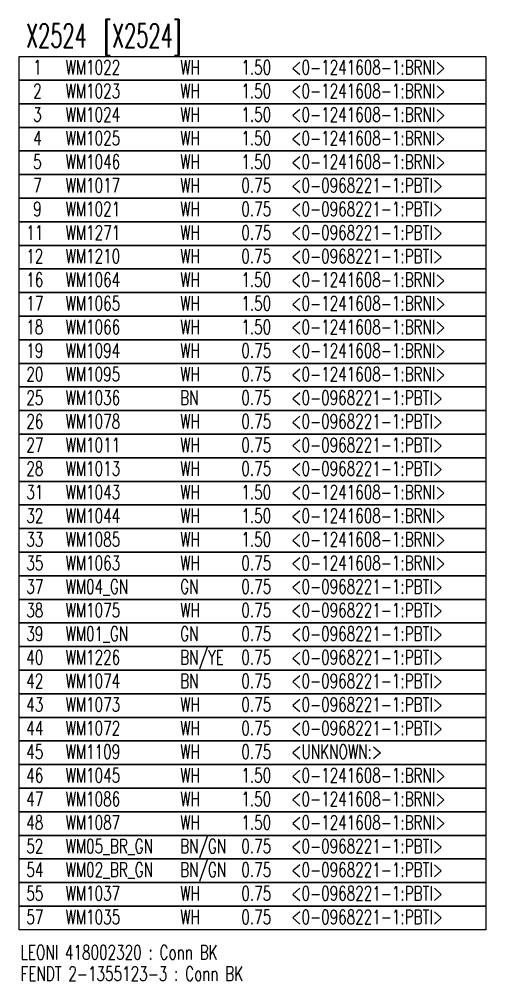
# Model space of a CAD drawing. Header units: millimetres. Extents: x -1 to 4489, y 0 to 1364.
# Drawn here: x 1293.3 to 1391.8, y 291.1 to 494 of the extents above; entities that cross this region are included whole.
import ezdxf

# ---------------------------------------------------------------- set-up
doc = ezdxf.new("R2010")
doc.units = ezdxf.units.MM
doc.styles.add('HS-COMP-DESCRIPTION', font='ROMANS.SHX', dxfattribs={"width": 0.6, "height": 5})
doc.styles.add('HS-PART-NO', font='ROMANS.SHX', dxfattribs={"width": 0.7, "height": 3})
doc.styles.add('HS-WIRE', font='ROMANS.SHX', dxfattribs={"width": 0.7, "height": 3})

msp = doc.modelspace()

# ---------------------------------------------------------------- linework, layer by layer
at = {"color": 7, "linetype": 'Continuous'}
for points in [[(1293.29, 481.16), (1293.29, 486.14), (1391.79, 486.14), (1391.79, 481.16), (1293.29, 481.16)], [(1293.29, 476.18), (1293.29, 481.16), (1391.79, 481.16), (1391.79, 476.18), (1293.29, 476.18)], [(1293.29, 471.2), (1293.29, 476.18), (1391.79, 476.18), (1391.79, 471.2), (1293.29, 471.2)], [(1293.29, 466.22), (1293.29, 471.2), (1391.79, 471.2), (1391.79, 466.22), (1293.29, 466.22)], [(1293.29, 461.24), (1293.29, 466.22), (1391.79, 466.22), (1391.79, 461.24), (1293.29, 461.24)], [(1293.29, 456.26), (1293.29, 461.24), (1391.79, 461.24), (1391.79, 456.26), (1293.29, 456.26)], [(1293.29, 451.28), (1293.29, 456.26), (1391.79, 456.26), (1391.79, 451.28), (1293.29, 451.28)], [(1293.29, 446.3), (1293.29, 451.28), (1391.79, 451.28), (1391.79, 446.3), (1293.29, 446.3)], [(1293.29, 441.32), (1293.29, 446.3), (1391.79, 446.3), (1391.79, 441.32), (1293.29, 441.32)], [(1293.29, 436.34), (1293.29, 441.32), (1391.79, 441.32), (1391.79, 436.34), (1293.29, 436.34)], [(1293.29, 431.36), (1293.29, 436.34), (1391.79, 436.34), (1391.79, 431.36), (1293.29, 431.36)], [(1293.29, 426.38), (1293.29, 431.36), (1391.79, 431.36), (1391.79, 426.38), (1293.29, 426.38)], [(1293.29, 421.4), (1293.29, 426.38), (1391.79, 426.38), (1391.79, 421.4), (1293.29, 421.4)], [(1293.29, 416.42), (1293.29, 421.4), (1391.79, 421.4), (1391.79, 416.42), (1293.29, 416.42)], [(1293.29, 411.44), (1293.29, 416.42), (1391.79, 416.42), (1391.79, 411.44), (1293.29, 411.44)], [(1293.29, 406.46), (1293.29, 411.44), (1391.79, 411.44), (1391.79, 406.46), (1293.29, 406.46)], [(1293.29, 401.48), (1293.29, 406.46), (1391.79, 406.46), (1391.79, 401.48), (1293.29, 401.48)], [(1293.29, 396.5), (1293.29, 401.48), (1391.79, 401.48), (1391.79, 396.5), (1293.29, 396.5)], [(1293.29, 391.52), (1293.29, 396.5), (1391.79, 396.5), (1391.79, 391.52), (1293.29, 391.52)], [(1293.29, 386.54), (1293.29, 391.52), (1391.79, 391.52), (1391.79, 386.54), (1293.29, 386.54)], [(1293.29, 381.56), (1293.29, 386.54), (1391.79, 386.54), (1391.79, 381.56), (1293.29, 381.56)], [(1293.29, 376.58), (1293.29, 381.56), (1391.79, 381.56), (1391.79, 376.58), (1293.29, 376.58)], [(1293.29, 371.6), (1293.29, 376.58), (1391.79, 376.58), (1391.79, 371.6), (1293.29, 371.6)], [(1293.29, 366.62), (1293.29, 371.6), (1391.79, 371.6), (1391.79, 366.62), (1293.29, 366.62)], [(1293.29, 361.64), (1293.29, 366.62), (1391.79, 366.62), (1391.79, 361.64), (1293.29, 361.64)], [(1293.29, 356.66), (1293.29, 361.64), (1391.79, 361.64), (1391.79, 356.66), (1293.29, 356.66)], [(1293.29, 351.68), (1293.29, 356.66), (1391.79, 356.66), (1391.79, 351.68), (1293.29, 351.68)], [(1293.29, 346.7), (1293.29, 351.68), (1391.79, 351.68), (1391.79, 346.7), (1293.29, 346.7)], [(1293.29, 341.72), (1293.29, 346.7), (1391.79, 346.7), (1391.79, 341.72), (1293.29, 341.72)], [(1293.29, 336.74), (1293.29, 341.72), (1391.79, 341.72), (1391.79, 336.74), (1293.29, 336.74)], [(1293.29, 331.76), (1293.29, 336.74), (1391.79, 336.74), (1391.79, 331.76), (1293.29, 331.76)], [(1293.29, 326.78), (1293.29, 331.76), (1391.79, 331.76), (1391.79, 326.78), (1293.29, 326.78)], [(1293.29, 321.8), (1293.29, 326.78), (1391.79, 326.78), (1391.79, 321.8), (1293.29, 321.8)], [(1293.29, 316.82), (1293.29, 321.8), (1391.79, 321.8), (1391.79, 316.82), (1293.29, 316.82)], [(1293.29, 311.84), (1293.29, 316.82), (1391.79, 316.82), (1391.79, 311.84), (1293.29, 311.84)], [(1293.29, 306.86), (1293.29, 311.84), (1391.79, 311.84), (1391.79, 306.86), (1293.29, 306.86)], [(1293.29, 301.88), (1293.29, 306.86), (1391.79, 306.86), (1391.79, 301.88), (1293.29, 301.88)]]:
    msp.add_lwpolyline(points, dxfattribs=at)

# ---------------------------------------------------------------- texts
at = {"color": 42, "linetype": 'Continuous', "style": 'HS-COMP-DESCRIPTION', "width": 0.6}
msp.add_text('X2524', height=5, dxfattribs=at).set_placement((1294.71, 488.06))
at = {"color": 5, "linetype": 'Continuous'}
for s, height, style, width, p in [(' [X2524]', 5, 'HS-COMP-DESCRIPTION', 0.6, (1309, 488.06)), ('WM04_GN ', 3, 'HS-WIRE', 0.7, (1303.09, 372.8)), ('GN ', 3, 'HS-WIRE', 0.7, (1327.29, 372.8)), ('0.75 ', 3, 'HS-WIRE', 0.7, (1340.19, 372.8)), (' <0-0968221-1:PBTI>  ', 3, 'HS-WIRE', 0.7, (1349.29, 372.8)), ('WM01_GN ', 3, 'HS-WIRE', 0.7, (1303.09, 362.84)), ('GN ', 3, 'HS-WIRE', 0.7, (1327.29, 362.84)), ('0.75 ', 3, 'HS-WIRE', 0.7, (1340.19, 362.84)), (' <0-0968221-1:PBTI>  ', 3, 'HS-WIRE', 0.7, (1349.29, 362.84)), ('WM05_BR_GN ', 3, 'HS-WIRE', 0.7, (1303.09, 318.02)), ('BN/GN ', 3, 'HS-WIRE', 0.7, (1327.29, 318.02)), ('0.75 ', 3, 'HS-WIRE', 0.7, (1340.19, 318.02)), (' <0-0968221-1:PBTI>  ', 3, 'HS-WIRE', 0.7, (1349.29, 318.02)), ('BN/GN ', 3, 'HS-WIRE', 0.7, (1327.29, 313.04)), ('WM02_BR_GN ', 3, 'HS-WIRE', 0.7, (1303.09, 313.04)), ('0.75 ', 3, 'HS-WIRE', 0.7, (1340.19, 313.04)), (' <0-0968221-1:PBTI>  ', 3, 'HS-WIRE', 0.7, (1349.29, 313.04))]:
    msp.add_text(s, height=height, dxfattribs=dict(at, style=style, width=width)).set_placement(p)
at = {"color": 7, "linetype": 'Continuous', "style": 'HS-WIRE', "width": 0.7}
for s, p in [(' 1  ', (1294.79, 482.36)), (' 2  ', (1294.79, 477.38)), (' 3  ', (1294.79, 472.4)), (' 4  ', (1294.79, 467.42)), (' 5  ', (1294.79, 462.44)), (' 7  ', (1294.79, 457.46)), (' 9  ', (1294.79, 452.48)), ('11  ', (1294.79, 447.5)), ('12  ', (1294.79, 442.52)), ('16  ', (1294.79, 437.54)), ('17  ', (1294.79, 432.56)), ('18  ', (1294.79, 427.58)), ('19  ', (1294.79, 422.6)), ('20  ', (1294.79, 417.62)), ('25  ', (1294.79, 412.64)), ('26  ', (1294.79, 407.66)), ('27  ', (1294.79, 402.68)), ('28  ', (1294.79, 397.7)), ('31  ', (1294.79, 392.72)), ('32  ', (1294.79, 387.74)), ('33  ', (1294.79, 382.76)), ('35  ', (1294.79, 377.78)), ('37  ', (1294.79, 372.8)), ('38  ', (1294.79, 367.82)), ('39  ', (1294.79, 362.84)), ('40  ', (1294.79, 357.86)), ('42  ', (1294.79, 352.88)), ('43  ', (1294.79, 347.9)), ('44  ', (1294.79, 342.92)), ('45  ', (1294.79, 337.94)), ('46  ', (1294.79, 332.96)), ('47  ', (1294.79, 327.98)), ('48  ', (1294.79, 323)), ('52  ', (1294.79, 318.02)), ('54  ', (1294.79, 313.04)), ('55  ', (1294.79, 308.06)), ('57  ', (1294.79, 303.08))]:
    msp.add_text(s, height=3, dxfattribs=at).set_placement(p)
at = {"color": 92, "linetype": 'Continuous', "style": 'HS-WIRE', "width": 0.7}
for s, p in [('WM1022 ', (1303.09, 482.36)), ('WH ', (1327.29, 482.36)), ('1.50 ', (1340.19, 482.36)), (' <0-1241608-1:BRNI>  ', (1349.29, 482.36)), ('WM1023 ', (1303.09, 477.38)), ('WH ', (1327.29, 477.38)), ('1.50 ', (1340.19, 477.38)), (' <0-1241608-1:BRNI>  ', (1349.29, 477.38)), ('WM1024 ', (1303.09, 472.4)), ('WH ', (1327.29, 472.4)), ('1.50 ', (1340.19, 472.4)), (' <0-1241608-1:BRNI>  ', (1349.29, 472.4)), ('WM1025 ', (1303.09, 467.42)), ('WH ', (1327.29, 467.42)), ('1.50 ', (1340.19, 467.42)), (' <0-1241608-1:BRNI>  ', (1349.29, 467.42)), ('WM1046 ', (1303.09, 462.44)), ('WH ', (1327.29, 462.44)), ('1.50 ', (1340.19, 462.44)), (' <0-1241608-1:BRNI>  ', (1349.29, 462.44)), ('WM1017 ', (1303.09, 457.46)), ('WH ', (1327.29, 457.46)), ('0.75 ', (1340.19, 457.46)), (' <0-0968221-1:PBTI>  ', (1349.29, 457.46)), ('WM1021 ', (1303.09, 452.48)), ('WH ', (1327.29, 452.48)), ('0.75 ', (1340.19, 452.48)), (' <0-0968221-1:PBTI>  ', (1349.29, 452.48)), ('WM1271 ', (1303.09, 447.5)), ('WH ', (1327.29, 447.5)), ('0.75 ', (1340.19, 447.5)), (' <0-0968221-1:PBTI>  ', (1349.29, 447.5)), ('WM1210 ', (1303.09, 442.52)), ('WH ', (1327.29, 442.52)), ('0.75 ', (1340.19, 442.52)), (' <0-0968221-1:PBTI>  ', (1349.29, 442.52)), ('WM1064 ', (1303.09, 437.54)), ('WH ', (1327.29, 437.54)), ('1.50 ', (1340.19, 437.54)), (' <0-1241608-1:BRNI>  ', (1349.29, 437.54)), ('WM1065 ', (1303.09, 432.56)), ('WH ', (1327.29, 432.56)), ('1.50 ', (1340.19, 432.56)), (' <0-1241608-1:BRNI>  ', (1349.29, 432.56)), ('WM1066 ', (1303.09, 427.58)), ('WH ', (1327.29, 427.58)), ('1.50 ', (1340.19, 427.58)), (' <0-1241608-1:BRNI>  ', (1349.29, 427.58)), ('WM1094 ', (1303.09, 422.6)), ('WH ', (1327.29, 422.6)), ('0.75 ', (1340.19, 422.6)), (' <0-1241608-1:BRNI>  ', (1349.29, 422.6)), ('WM1095 ', (1303.09, 417.62)), ('WH ', (1327.29, 417.62)), ('0.75 ', (1340.19, 417.62)), (' <0-1241608-1:BRNI>  ', (1349.29, 417.62)), ('WM1036 ', (1303.09, 412.64)), ('BN ', (1327.29, 412.64)), ('0.75 ', (1340.19, 412.64)), (' <0-0968221-1:PBTI>  ', (1349.29, 412.64)), ('WM1078 ', (1303.09, 407.66)), ('WH ', (1327.29, 407.66)), ('0.75 ', (1340.19, 407.66)), (' <0-0968221-1:PBTI>  ', (1349.29, 407.66)), ('WM1011 ', (1303.09, 402.68)), ('WH ', (1327.29, 402.68)), ('0.75 ', (1340.19, 402.68)), (' <0-0968221-1:PBTI>  ', (1349.29, 402.68)), ('WM1013 ', (1303.09, 397.7)), ('WH ', (1327.29, 397.7)), ('0.75 ', (1340.19, 397.7)), (' <0-0968221-1:PBTI>  ', (1349.29, 397.7)), ('WM1043 ', (1303.09, 392.72)), ('WH ', (1327.29, 392.72)), ('1.50 ', (1340.19, 392.72)), (' <0-1241608-1:BRNI>  ', (1349.29, 392.72)), ('WM1044 ', (1303.09, 387.74)), ('WH ', (1327.29, 387.74)), ('1.50 ', (1340.19, 387.74)), (' <0-1241608-1:BRNI>  ', (1349.29, 387.74)), ('WM1085 ', (1303.09, 382.76)), ('WH ', (1327.29, 382.76)), ('1.50 ', (1340.19, 382.76)), (' <0-1241608-1:BRNI>  ', (1349.29, 382.76)), ('WM1063 ', (1303.09, 377.78)), ('WH ', (1327.29, 377.78)), ('0.75 ', (1340.19, 377.78)), (' <0-1241608-1:BRNI>  ', (1349.29, 377.78)), ('WM1075 ', (1303.09, 367.82)), ('WH ', (1327.29, 367.82)), ('0.75 ', (1340.19, 367.82)), (' <0-0968221-1:PBTI>  ', (1349.29, 367.82)), ('BN/YE ', (1327.29, 357.86)), ('WM1226 ', (1303.09, 357.86)), ('0.75 ', (1340.19, 357.86)), (' <0-0968221-1:PBTI>  ', (1349.29, 357.86)), ('WM1074 ', (1303.09, 352.88)), ('BN ', (1327.29, 352.88)), ('0.75 ', (1340.19, 352.88)), (' <0-0968221-1:PBTI>  ', (1349.29, 352.88)), ('WM1073 ', (1303.09, 347.9)), ('WH ', (1327.29, 347.9)), ('0.75 ', (1340.19, 347.9)), (' <0-0968221-1:PBTI>  ', (1349.29, 347.9)), ('WM1072 ', (1303.09, 342.92)), ('WH ', (1327.29, 342.92)), ('0.75 ', (1340.19, 342.92)), (' <0-0968221-1:PBTI>  ', (1349.29, 342.92)), ('WM1109 ', (1303.09, 337.94)), ('WH ', (1327.29, 337.94)), ('0.75 ', (1340.19, 337.94)), (' <UNKNOWN:>  ', (1349.29, 337.94)), ('WM1045 ', (1303.09, 332.96)), ('WH ', (1327.29, 332.96)), ('1.50 ', (1340.19, 332.96)), (' <0-1241608-1:BRNI>  ', (1349.29, 332.96)), ('WM1086 ', (1303.09, 327.98)), ('WH ', (1327.29, 327.98)), ('1.50 ', (1340.19, 327.98)), (' <0-1241608-1:BRNI>  ', (1349.29, 327.98)), ('WM1087 ', (1303.09, 323)), ('WH ', (1327.29, 323)), ('1.50 ', (1340.19, 323)), (' <0-1241608-1:BRNI>  ', (1349.29, 323)), ('WM1037 ', (1303.09, 308.06)), ('WH ', (1327.29, 308.06)), ('0.75 ', (1340.19, 308.06)), (' <0-0968221-1:PBTI>  ', (1349.29, 308.06)), ('WM1035 ', (1303.09, 303.08)), ('WH ', (1327.29, 303.08)), ('0.75 ', (1340.19, 303.08)), (' <0-0968221-1:PBTI>  ', (1349.29, 303.08))]:
    msp.add_text(s, height=3, dxfattribs=at).set_placement(p)
at = {"color": 200, "linetype": 'Continuous', "style": 'HS-PART-NO', "width": 0.7}
for s, p in [('LEONI 418002320 : Conn BK', (1293.59, 295.61)), ('FENDT 2-1355123-3 : Conn BK', (1293.59, 291.11))]:
    msp.add_text(s, height=3, dxfattribs=at).set_placement(p)

doc.saveas('drawing.dxf')
